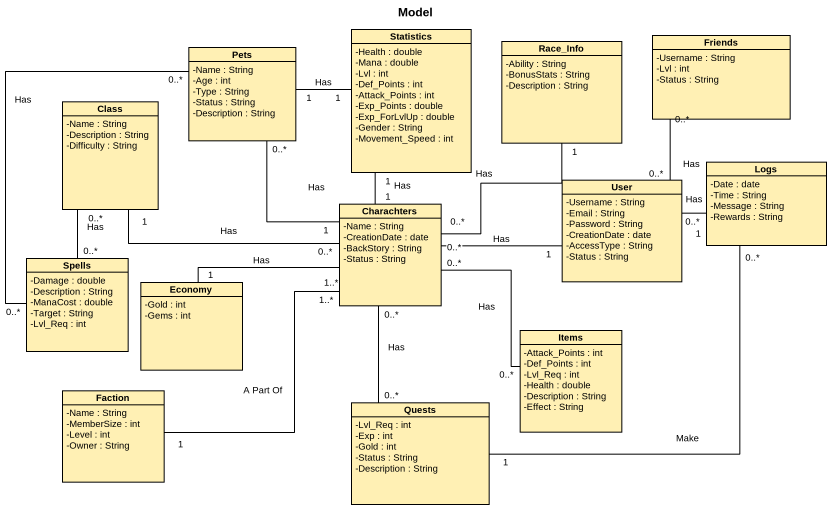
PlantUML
@startuml
title Model
hide circle
hide empty members
skinparam classAttributeIconSize 0
class Statistics #FFF0B4 {
  -Health : double
  -Mana : double
  -Lvl : int
  -Def_Points : int
  -Attack_Points : int
  -Exp_Points : double
  -Exp_ForLvlUp : double
  -Gender : String
  -Movement_Speed : int
}
class Race_Info #FFF0B4 {
  -Ability : String
  -BonusStats : String
  -Description : String
}
class Friends #FFF0B4 {
  -Username : String
  -Lvl : int
  -Status : String
}
class Pets #FFF0B4 {
  -Name : String
  -Age : int
  -Type : String
  -Status : String
  -Description : String
}
class "Class" as Class_ #FFF0B4 {
  -Name : String
  -Description : String
  -Difficulty : String
}
class User #FFF0B4 {
  -Username : String
  -Email : String
  -Password : String
  -CreationDate : date
  -AccessType : String
  -Status : String
}
class Logs #FFF0B4 {
  -Date : date
  -Time : String
  -Message : String
  -Rewards : String
}
class Charachters #FFF0B4 {
  -Name : String
  -CreationDate : date
  -BackStory : String
  -Status : String
}
class Spells #FFF0B4 {
  -Damage : double
  -Description : String
  -ManaCost : double
  -Target : String
  -Lvl_Req : int
}
class Economy #FFF0B4 {
  -Gold : int
  -Gems : int
}
class Items #FFF0B4 {
  -Attack_Points : int
  -Def_Points : int
  -Lvl_Req : int
  -Health : double
  -Description : String
  -Effect : String
}
class Faction #FFF0B4 {
  -Name : String
  -MemberSize : int
  -Level : int
  -Owner : String
}
class Quests #FFF0B4 {
  -Lvl_Req : int
  -Exp : int
  -Gold : int
  -Status : String
  -Description : String
}
Race_Info "1" -- "0..*" Charachters : Has
Friends "0..*" -- "0..*" User : Has
Pets "1" -right- "1" Statistics : Has
Pets "0..*" -- "0..*" Spells : Has
Class_ "1" -right- "0..*" Charachters : Has
User "1" -left- "0..*" Charachters : Has
Logs "0..*" -left- "1" User : Has
Charachters "1" -up- "1" Statistics : Has
Charachters "1" -up- "0..*" Pets : Has
Spells "0..*" -up- "0..*" Class_ : Has
Economy "1" -right- "1..*" Charachters : Has
Items "0..*" -up- "0..*" Charachters : Has
Faction "1" -up- "1..*" Charachters : A Part Of
Quests "1" -up- "0..*" Logs : Make
Quests "0..*" -up- "0..*" Charachters : Has
@enduml
